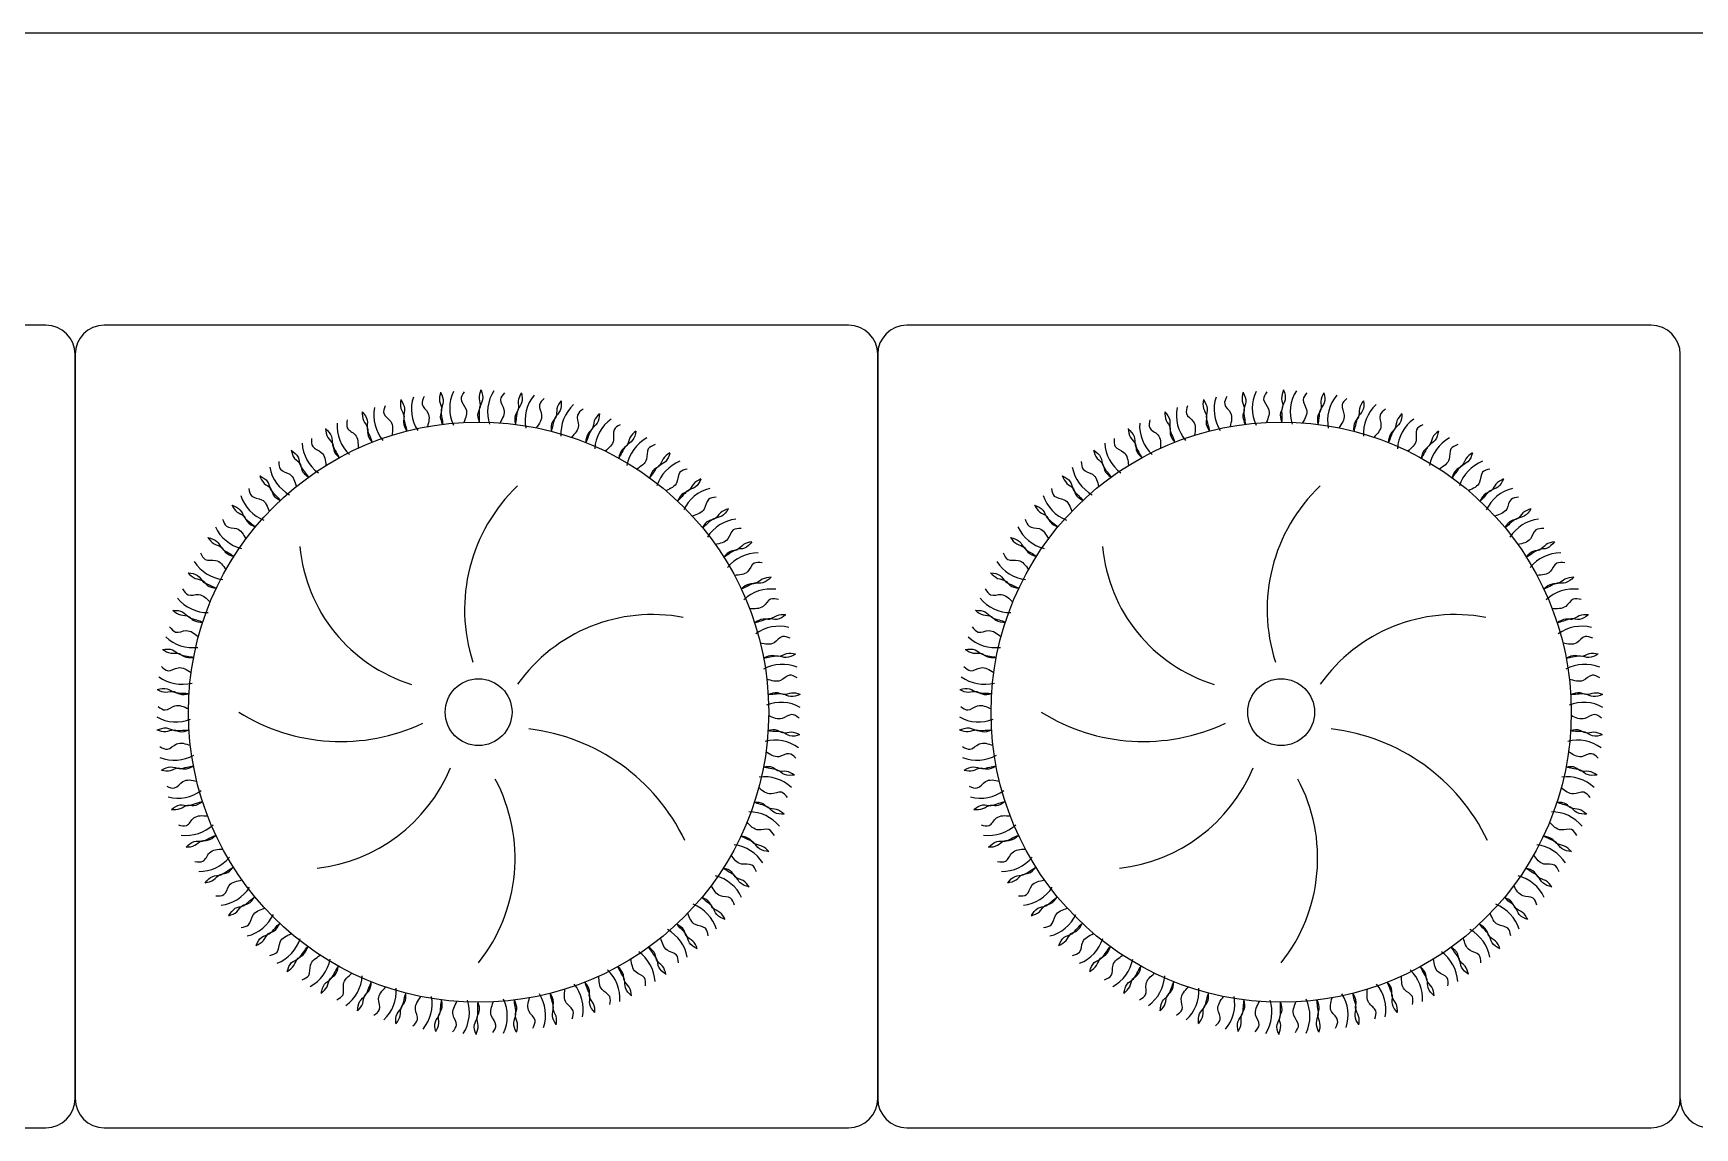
# Model space of a CAD drawing. Header units: millimetres. Extents: x -30782 to 40110, y 35885 to 73818.
# Drawn here: x -13733 to -12594, y 56395 to 57145 of the extents above; entities that cross this region are included whole.
import ezdxf

# ---------------------------------------------------------------- set-up
doc = ezdxf.new("R2010")
doc.units = ezdxf.units.MM

# ---------------------------------------------------------------- blocks, each defined once
blk = doc.blocks.new('A$C53D8033F')
for p, q in [((2818.6, 1858.8, -685.7), (858.6, 1858.8, -685.7)), ((1543.6, 1658.8, -685.7), (1033.6, 1658.8, -685.7)), ((2093.6, 1658.8, -685.7), (1583.6, 1658.8, -685.7)), ((2643.6, 1658.8, -685.7), (2133.6, 1658.8, -685.7)), ((1563.6, 1128.8, -685.7), (1563.6, 1638.8, -685.7)), ((1563.6, 1638.8, -685.7), (1563.6, 1128.8, -685.7)), ((2113.6, 1128.8, -685.7), (2113.6, 1638.8, -685.7)), ((2113.6, 1638.8, -685.7), (2113.6, 1128.8, -685.7)), ((2663.6, 1128.8, -685.7), (2663.6, 1638.8, -685.7)), ((1033.6, 1108.8, -685.7), (1543.6, 1108.8, -685.7)), ((1583.6, 1108.8, -685.7), (2093.6, 1108.8, -685.7)), ((2133.6, 1108.8, -685.7), (2643.6, 1108.8, -685.7))]:
    blk.add_line(p, q)
for centre, radius in [((1840.1, 1393.6, -685.7), 198.8), ((2390.1, 1393.6, -685.7), 198.8), ((1840.1, 1393.6, -685.7), 22.9), ((2390.1, 1393.6, -685.7), 22.9)]:
    blk.add_circle(centre, radius)
for centre, radius, start, end in [((1543.6, 1638.8, -685.7), 20, 0, 90), ((1583.6, 1638.8, -685.7), 20, 90, 180), ((2093.6, 1638.8, -685.7), 20, 0, 90), ((2133.6, 1638.8, -685.7), 20, 90, 180), ((2643.6, 1638.8, -685.7), 20, 0, 90), ((1821.2, 1601.1, -685.7), 27.1, 161.8317, 212.5683), ((1847.4, 1601.8, -685.7), 27.1, 154.6317, 205.3683), ((1873.4, 1599.3, -685.7), 27.1, 147.4317, 198.1683), ((1899, 1593.4, -685.7), 27.1, 140.2317, 190.9683), ((2371.2, 1601.1, -685.7), 27.1, 161.8317, 212.5683), ((2397.4, 1601.8, -685.7), 27.1, 154.6317, 205.3683), ((2423.4, 1599.3, -685.7), 27.1, 147.4317, 198.1683), ((2449, 1593.4, -685.7), 27.1, 140.2317, 190.9683), ((1795.4, 1597.1, -685.7), 27.1, 169.0317, 219.7683), ((1923.6, 1584.5, -685.7), 27.1, 133.0317, 183.7683), ((1946.8, 1572.5, -685.7), 27.1, 125.8317, 176.5683), ((2345.4, 1597.1, -685.7), 27.1, 169.0317, 219.7683), ((2473.6, 1584.5, -685.7), 27.1, 133.0317, 183.7683), ((2496.8, 1572.5, -685.7), 27.1, 125.8317, 176.5683), ((1770.2, 1589.9, -685.7), 27.1, 176.2317, 226.9683), ((2320.2, 1589.9, -685.7), 27.1, 176.2317, 226.9683), ((1746.2, 1579.6, -685.7), 27.1, 183.4317, 234.1683), ((1968.4, 1557.7, -685.7), 27.1, 118.6317, 169.3683), ((2296.2, 1579.6, -685.7), 27.1, 183.4317, 234.1683), ((2518.4, 1557.7, -685.7), 27.1, 118.6317, 169.3683), ((1723.6, 1566.4, -685.7), 27.1, 190.6317, 241.3683), ((1988, 1540.3, -685.7), 27.1, 111.4317, 162.1683), ((2273.6, 1566.4, -685.7), 27.1, 190.6317, 241.3683), ((2538, 1540.3, -685.7), 27.1, 111.4317, 162.1683), ((1702.9, 1550.4, -685.7), 27.1, 197.8317, 248.5683), ((1947.6, 1463.9, -685.7), 117.1, 133.6679, 197.8712), ((2005.2, 1520.7, -685.7), 27.1, 104.2317, 154.9683), ((2252.9, 1550.4, -685.7), 27.1, 197.8317, 248.5683), ((2497.6, 1463.9, -685.7), 117.1, 133.6679, 197.8712), ((2555.2, 1520.7, -685.7), 27.1, 104.2317, 154.9683), ((2019.8, 1499, -685.7), 27.1, 97.0317, 147.7683), ((2569.8, 1499, -685.7), 27.1, 97.0317, 147.7683), ((1684.3, 1532, -685.7), 27.1, 205.0317, 255.7683), ((2234.3, 1532, -685.7), 27.1, 205.0317, 255.7683), ((1826.6, 1517.1, -685.7), 109.4, 185.2909, 252.7497), ((2376.6, 1517.1, -685.7), 109.4, 185.2909, 252.7497), ((1668.2, 1511.3, -685.7), 27.1, 212.2317, 262.9683), ((2031.6, 1475.6, -685.7), 27.1, 89.8317, 140.5683), ((2218.2, 1511.3, -685.7), 27.1, 212.2317, 262.9683), ((2581.6, 1475.6, -685.7), 27.1, 89.8317, 140.5683), ((1654.8, 1488.9, -685.7), 27.1, 219.4317, 270.1683), ((2040.4, 1450.9, -685.7), 27.1, 82.6317, 133.3683), ((2204.8, 1488.9, -685.7), 27.1, 219.4317, 270.1683), ((2590.4, 1450.9, -685.7), 27.1, 82.6317, 133.3683), ((1959.4, 1346.9, -685.7), 113.6, 79.3514, 144.5989), ((2509.4, 1346.9, -685.7), 113.6, 79.3514, 144.5989), ((2046, 1425.4, -685.7), 27.1, 75.4317, 126.1683), ((2596, 1425.4, -685.7), 27.1, 75.4317, 126.1683), ((1644.3, 1464.9, -685.7), 27.1, 226.6317, 277.3683), ((2194.3, 1464.9, -685.7), 27.1, 226.6317, 277.3683), ((2048.4, 1399.3, -685.7), 27.1, 68.2317, 118.9683), ((2598.4, 1399.3, -685.7), 27.1, 68.2317, 118.9683), ((1636.9, 1439.8, -685.7), 27.1, 233.8317, 284.5683), ((2186.9, 1439.8, -685.7), 27.1, 233.8317, 284.5683), ((1632.7, 1414, -685.7), 27.1, 241.0317, 291.7683), ((1745.8, 1505.5, -685.7), 132, 237.9414, 295.1307), ((2047.4, 1373.2, -685.7), 27.1, 61.0317, 111.7683), ((2182.7, 1414, -685.7), 27.1, 241.0317, 291.7683), ((2295.8, 1505.5, -685.7), 132, 237.9414, 295.1307), ((2597.4, 1373.2, -685.7), 27.1, 61.0317, 111.7683), ((1858.6, 1246.7, -685.7), 136.3, 25.6629, 83.3262), ((2408.6, 1246.7, -685.7), 136.3, 25.6629, 83.3262), ((2043.3, 1347.3, -685.7), 27.1, 53.8317, 104.5683), ((2593.3, 1347.3, -685.7), 27.1, 53.8317, 104.5683), ((1631.8, 1387.8, -685.7), 27.1, 248.2317, 298.9683), ((1716.4, 1399.2, -685.7), 113.3, 276.5819, 337.2345), ((2181.8, 1387.8, -685.7), 27.1, 248.2317, 298.9683), ((2266.4, 1399.2, -685.7), 113.3, 276.5819, 337.2345), ((1750, 1293.5, -685.7), 115.1, 321.4566, 28.1416), ((2035.9, 1322.2, -685.7), 27.1, 46.6317, 97.3683), ((2300, 1293.5, -685.7), 115.1, 321.4566, 28.1416), ((2585.9, 1322.2, -685.7), 27.1, 46.6317, 97.3683), ((1634.1, 1361.8, -685.7), 27.1, 255.4317, 306.1683), ((2184.1, 1361.8, -685.7), 27.1, 255.4317, 306.1683), ((2025.4, 1298.2, -685.7), 27.1, 39.4317, 90.1683), ((2575.4, 1298.2, -685.7), 27.1, 39.4317, 90.1683), ((1639.7, 1336.2, -685.7), 27.1, 262.6317, 313.3683), ((2189.7, 1336.2, -685.7), 27.1, 262.6317, 313.3683), ((2012, 1275.8, -685.7), 27.1, 32.2317, 82.9683), ((2562, 1275.8, -685.7), 27.1, 32.2317, 82.9683), ((1648.5, 1311.5, -685.7), 27.1, 269.8317, 320.5683), ((2198.5, 1311.5, -685.7), 27.1, 269.8317, 320.5683), ((1995.8, 1255.2, -685.7), 27.1, 25.0317, 75.7683), ((2545.8, 1255.2, -685.7), 27.1, 25.0317, 75.7683), ((1660.3, 1288.2, -685.7), 27.1, 277.0317, 327.7683), ((2210.3, 1288.2, -685.7), 27.1, 277.0317, 327.7683), ((1674.9, 1266.5, -685.7), 27.1, 284.2317, 334.9683), ((1977.3, 1236.7, -685.7), 27.1, 17.8317, 68.5683), ((2224.9, 1266.5, -685.7), 27.1, 284.2317, 334.9683), ((2527.3, 1236.7, -685.7), 27.1, 17.8317, 68.5683), ((1956.5, 1220.8, -685.7), 27.1, 10.6317, 61.3683), ((2506.5, 1220.8, -685.7), 27.1, 10.6317, 61.3683), ((1692.1, 1246.8, -685.7), 27.1, 291.4317, 342.1683), ((2242.1, 1246.8, -685.7), 27.1, 291.4317, 342.1683), ((1711.7, 1229.4, -685.7), 27.1, 298.6317, 349.3683), ((1934, 1207.5, -685.7), 27.1, 3.4317, 54.1683), ((2261.7, 1229.4, -685.7), 27.1, 298.6317, 349.3683), ((2484, 1207.5, -685.7), 27.1, 3.4317, 54.1683), ((1733.3, 1214.6, -685.7), 27.1, 305.8317, 356.5683), ((1884.7, 1190, -685.7), 27.1, 349.0317, 39.7683), ((1909.9, 1197.2, -685.7), 27.1, 356.2317, 46.9683), ((2283.3, 1214.6, -685.7), 27.1, 305.8317, 356.5683), ((2434.7, 1190, -685.7), 27.1, 349.0317, 39.7683), ((2459.9, 1197.2, -685.7), 27.1, 356.2317, 46.9683), ((1756.6, 1202.6, -685.7), 27.1, 313.0317, 3.7683), ((1781.2, 1193.7, -685.7), 27.1, 320.2317, 10.9683), ((1806.7, 1187.9, -685.7), 27.1, 327.4317, 18.1683), ((1832.7, 1185.3, -685.7), 27.1, 334.6317, 25.3683), ((1858.9, 1186, -685.7), 27.1, 341.8317, 32.5683), ((2306.6, 1202.6, -685.7), 27.1, 313.0317, 3.7683), ((2331.2, 1193.7, -685.7), 27.1, 320.2317, 10.9683), ((2356.7, 1187.9, -685.7), 27.1, 327.4317, 18.1683), ((2382.7, 1185.3, -685.7), 27.1, 334.6317, 25.3683), ((2408.9, 1186, -685.7), 27.1, 341.8317, 32.5683), ((1543.6, 1128.8, -685.7), 20, 270, 0), ((1583.6, 1128.8, -685.7), 20, 180, 270), ((2093.6, 1128.8, -685.7), 20, 270, 0), ((2133.6, 1128.8, -685.7), 20, 180, 270), ((2643.6, 1128.8, -685.7), 20, 270, 0), ((2683.6, 1128.8, -685.7), 20, 180, 270)]:
    blk.add_arc(centre, radius, start, end)
for points in [[(1786.8, 1607.8, -685.7), (1786.9, 1601.7, -685.7), (1789, 1596.3, -685.7), (1788.6, 1592.4, -685.7), (1790.9, 1586.2, -685.7)], [(1786.8, 1607.8, -685.7), (1789.4, 1601.6, -685.7), (1788.8, 1595.9, -685.7), (1789.9, 1590.5, -685.7), (1791, 1586.2, -685.7)], [(1802.8, 1610, -685.7), (1801.4, 1604.7, -685.7), (1805.4, 1598.7, -685.7), (1805.1, 1589.3, -685.7)], [(1814.1, 1612.8, -685.7), (1813.4, 1606.7, -685.7), (1814.8, 1601.1, -685.7), (1813.9, 1597.3, -685.7), (1815.4, 1590.8, -685.7)], [(1814.1, 1612.7, -685.7), (1815.9, 1606.3, -685.7), (1814.5, 1600.8, -685.7), (1815, 1595.2, -685.7), (1815.5, 1590.8, -685.7)], [(1830.2, 1613, -685.7), (1828.1, 1607.9, -685.7), (1831.4, 1601.5, -685.7), (1829.9, 1592.1, -685.7)], [(1841.7, 1614.4, -685.7), (1840.4, 1608.4, -685.7), (1841.1, 1602.6, -685.7), (1839.7, 1598.9, -685.7), (1840.4, 1592.4, -685.7)], [(1841.8, 1614.3, -685.7), (1842.8, 1607.6, -685.7), (1840.7, 1602.3, -685.7), (1840.5, 1596.8, -685.7), (1840.4, 1592.4, -685.7)], [(1857.8, 1612.5, -685.7), (1855.1, 1607.7, -685.7), (1857.5, 1600.9, -685.7), (1854.8, 1591.8, -685.7)], [(1869.4, 1612.4, -685.7), (1867.3, 1606.6, -685.7), (1867.2, 1600.8, -685.7), (1865.4, 1597.4, -685.7), (1865.3, 1590.8, -685.7)], [(1869.4, 1612.3, -685.7), (1869.6, 1605.6, -685.7), (1866.9, 1600.6, -685.7), (1865.9, 1595.1, -685.7), (1865.3, 1590.7, -685.7)], [(1885.1, 1608.5, -685.7), (1881.8, 1604.1, -685.7), (1883.3, 1597.1, -685.7), (1879.6, 1588.4, -685.7)], [(1896.6, 1607, -685.7), (1893.8, 1601.5, -685.7), (1893, 1595.8, -685.7), (1890.8, 1592.6, -685.7), (1889.8, 1586, -685.7)], [(1896.6, 1606.9, -685.7), (1895.9, 1600.2, -685.7), (1892.6, 1595.6, -685.7), (1891, 1590.3, -685.7), (1889.8, 1586, -685.7)], [(2336.8, 1607.8, -685.7), (2336.9, 1601.7, -685.7), (2339, 1596.3, -685.7), (2338.6, 1592.4, -685.7), (2340.9, 1586.2, -685.7)], [(2336.8, 1607.8, -685.7), (2339.4, 1601.6, -685.7), (2338.8, 1595.9, -685.7), (2339.9, 1590.5, -685.7), (2341, 1586.2, -685.7)], [(2352.8, 1610, -685.7), (2351.4, 1604.7, -685.7), (2355.4, 1598.7, -685.7), (2355.1, 1589.3, -685.7)], [(2364.1, 1612.8, -685.7), (2363.4, 1606.7, -685.7), (2364.8, 1601.1, -685.7), (2363.9, 1597.3, -685.7), (2365.4, 1590.8, -685.7)], [(2364.1, 1612.7, -685.7), (2365.9, 1606.3, -685.7), (2364.5, 1600.8, -685.7), (2365, 1595.2, -685.7), (2365.5, 1590.8, -685.7)], [(2380.2, 1613, -685.7), (2378.1, 1607.9, -685.7), (2381.4, 1601.5, -685.7), (2379.9, 1592.1, -685.7)], [(2391.7, 1614.4, -685.7), (2390.4, 1608.4, -685.7), (2391.1, 1602.6, -685.7), (2389.7, 1598.9, -685.7), (2390.4, 1592.4, -685.7)], [(2391.8, 1614.3, -685.7), (2392.8, 1607.6, -685.7), (2390.7, 1602.3, -685.7), (2390.5, 1596.8, -685.7), (2390.4, 1592.4, -685.7)], [(2407.8, 1612.5, -685.7), (2405.1, 1607.7, -685.7), (2407.5, 1600.9, -685.7), (2404.8, 1591.8, -685.7)], [(2419.4, 1612.4, -685.7), (2417.3, 1606.6, -685.7), (2417.2, 1600.8, -685.7), (2415.4, 1597.4, -685.7), (2415.3, 1590.8, -685.7)], [(2419.4, 1612.3, -685.7), (2419.6, 1605.6, -685.7), (2416.9, 1600.6, -685.7), (2415.9, 1595.1, -685.7), (2415.3, 1590.7, -685.7)], [(2435.1, 1608.5, -685.7), (2431.8, 1604.1, -685.7), (2433.3, 1597.1, -685.7), (2429.6, 1588.4, -685.7)], [(2446.6, 1607, -685.7), (2443.8, 1601.5, -685.7), (2443, 1595.8, -685.7), (2440.8, 1592.6, -685.7), (2439.8, 1586, -685.7)], [(2446.6, 1606.9, -685.7), (2445.9, 1600.2, -685.7), (2442.6, 1595.6, -685.7), (2441, 1590.3, -685.7), (2439.8, 1586, -685.7)], [(1760.4, 1599.5, -685.7), (1761.3, 1593.4, -685.7), (1764, 1588.3, -685.7), (1764.1, 1584.4, -685.7), (1767.2, 1578.5, -685.7)], [(1760.4, 1599.4, -685.7), (1763.8, 1593.6, -685.7), (1763.8, 1587.9, -685.7), (1765.6, 1582.7, -685.7), (1767.2, 1578.5, -685.7)], [(1776, 1603.6, -685.7), (1775.2, 1598.2, -685.7), (1779.9, 1592.8, -685.7), (1780.8, 1583.3, -685.7)], [(1911.7, 1601.2, -685.7), (1907.9, 1597.2, -685.7), (1908.5, 1590.1, -685.7), (1903.7, 1581.9, -685.7)], [(1922.9, 1598.2, -685.7), (1919.4, 1593.2, -685.7), (1917.9, 1587.6, -685.7), (1915.3, 1584.6, -685.7), (1913.5, 1578.3, -685.7)], [(1922.9, 1598.1, -685.7), (1921.4, 1591.6, -685.7), (1917.5, 1587.4, -685.7), (1915.3, 1582.4, -685.7), (1913.6, 1578.3, -685.7)], [(2310.4, 1599.5, -685.7), (2311.3, 1593.4, -685.7), (2314, 1588.3, -685.7), (2314.1, 1584.4, -685.7), (2317.2, 1578.5, -685.7)], [(2310.4, 1599.4, -685.7), (2313.8, 1593.6, -685.7), (2313.8, 1587.9, -685.7), (2315.6, 1582.7, -685.7), (2317.2, 1578.5, -685.7)], [(2326, 1603.6, -685.7), (2325.2, 1598.2, -685.7), (2329.9, 1592.8, -685.7), (2330.8, 1583.3, -685.7)], [(2461.7, 1601.2, -685.7), (2457.9, 1597.2, -685.7), (2458.5, 1590.1, -685.7), (2453.7, 1581.9, -685.7)], [(2472.9, 1598.2, -685.7), (2469.4, 1593.2, -685.7), (2467.9, 1587.6, -685.7), (2465.3, 1584.6, -685.7), (2463.5, 1578.3, -685.7)], [(2472.9, 1598.1, -685.7), (2471.4, 1591.6, -685.7), (2467.5, 1587.4, -685.7), (2465.3, 1582.4, -685.7), (2463.6, 1578.3, -685.7)], [(1735.2, 1587.9, -685.7), (1736.8, 1581.9, -685.7), (1740.2, 1577.2, -685.7), (1740.8, 1573.3, -685.7), (1744.6, 1567.9, -685.7)], [(1735.2, 1587.8, -685.7), (1739.3, 1582.5, -685.7), (1740.1, 1576.8, -685.7), (1742.5, 1571.8, -685.7), (1744.6, 1567.9, -685.7)], [(1750.1, 1593.9, -685.7), (1750.1, 1588.5, -685.7), (1755.5, 1583.7, -685.7), (1757.5, 1574.4, -685.7)], [(1937.1, 1590.6, -685.7), (1932.9, 1587.1, -685.7), (1932.6, 1579.9, -685.7), (1926.8, 1572.4, -685.7)], [(1947.9, 1586.2, -685.7), (1943.8, 1581.6, -685.7), (1941.6, 1576.3, -685.7), (1938.7, 1573.7, -685.7), (1936.1, 1567.6, -685.7)], [(1947.9, 1586.2, -685.7), (1945.6, 1579.9, -685.7), (1941.2, 1576.2, -685.7), (1938.3, 1571.5, -685.7), (1936.1, 1567.6, -685.7)], [(2285.2, 1587.9, -685.7), (2286.8, 1581.9, -685.7), (2290.2, 1577.2, -685.7), (2290.8, 1573.3, -685.7), (2294.6, 1567.9, -685.7)], [(2285.2, 1587.8, -685.7), (2289.3, 1582.5, -685.7), (2290.1, 1576.8, -685.7), (2292.5, 1571.8, -685.7), (2294.6, 1567.9, -685.7)], [(2300.1, 1593.9, -685.7), (2300.1, 1588.5, -685.7), (2305.5, 1583.7, -685.7), (2307.5, 1574.4, -685.7)], [(2487.1, 1590.6, -685.7), (2482.9, 1587.1, -685.7), (2482.6, 1579.9, -685.7), (2476.8, 1572.4, -685.7)], [(2497.9, 1586.2, -685.7), (2493.8, 1581.6, -685.7), (2491.6, 1576.3, -685.7), (2488.7, 1573.7, -685.7), (2486.1, 1567.6, -685.7)], [(2497.9, 1586.2, -685.7), (2495.6, 1579.9, -685.7), (2491.2, 1576.2, -685.7), (2488.3, 1571.5, -685.7), (2486.1, 1567.6, -685.7)], [(1711.6, 1573.2, -685.7), (1714, 1567.5, -685.7), (1718, 1563.3, -685.7), (1719, 1559.5, -685.7), (1723.5, 1554.6, -685.7)], [(1711.7, 1573.1, -685.7), (1716.4, 1568.3, -685.7), (1717.9, 1562.8, -685.7), (1720.9, 1558.2, -685.7), (1723.5, 1554.6, -685.7)], [(1725.7, 1581.1, -685.7), (1726.4, 1575.6, -685.7), (1732.3, 1571.6, -685.7), (1735.5, 1562.6, -685.7)], [(1961.1, 1576.9, -685.7), (1956.4, 1574, -685.7), (1955.2, 1566.9, -685.7), (1948.5, 1560.2, -685.7)], [(2261.6, 1573.2, -685.7), (2264, 1567.5, -685.7), (2268, 1563.3, -685.7), (2269, 1559.5, -685.7), (2273.5, 1554.6, -685.7)], [(2261.7, 1573.1, -685.7), (2266.4, 1568.3, -685.7), (2267.9, 1562.8, -685.7), (2270.9, 1558.2, -685.7), (2273.5, 1554.6, -685.7)], [(2275.7, 1581.1, -685.7), (2276.4, 1575.6, -685.7), (2282.3, 1571.6, -685.7), (2285.5, 1562.6, -685.7)], [(2511.1, 1576.9, -685.7), (2506.4, 1574, -685.7), (2505.2, 1566.9, -685.7), (2498.5, 1560.2, -685.7)], [(1703.1, 1565.3, -685.7), (1704.4, 1560, -685.7), (1710.8, 1556.6, -685.7), (1715.1, 1548.2, -685.7)], [(1971.2, 1571.2, -685.7), (1966.6, 1567.2, -685.7), (1963.7, 1562.1, -685.7), (1960.5, 1559.9, -685.7), (1957.2, 1554.2, -685.7)], [(1971.2, 1571.1, -685.7), (1968.1, 1565.2, -685.7), (1963.3, 1562.1, -685.7), (1959.8, 1557.7, -685.7), (1957.2, 1554.2, -685.7)], [(1983.1, 1560.2, -685.7), (1978.1, 1558, -685.7), (1976, 1551.1, -685.7), (1968.5, 1545.3, -685.7)], [(2253.1, 1565.3, -685.7), (2254.4, 1560, -685.7), (2260.8, 1556.6, -685.7), (2265.1, 1548.2, -685.7)], [(2521.2, 1571.2, -685.7), (2516.6, 1567.2, -685.7), (2513.7, 1562.1, -685.7), (2510.5, 1559.9, -685.7), (2507.2, 1554.2, -685.7)], [(2521.2, 1571.1, -685.7), (2518.1, 1565.2, -685.7), (2513.3, 1562.1, -685.7), (2509.8, 1557.7, -685.7), (2507.2, 1554.2, -685.7)], [(2533.1, 1560.2, -685.7), (2528.1, 1558, -685.7), (2526, 1551.1, -685.7), (2518.5, 1545.3, -685.7)], [(1690.1, 1555.7, -685.7), (1693.2, 1550.4, -685.7), (1697.7, 1546.6, -685.7), (1699.2, 1543, -685.7), (1704.2, 1538.7, -685.7)], [(1690.2, 1555.6, -685.7), (1695.5, 1551.5, -685.7), (1697.6, 1546.2, -685.7), (1701.2, 1542, -685.7), (1704.2, 1538.7, -685.7)], [(1992.4, 1553.4, -685.7), (1987.3, 1549.9, -685.7), (1983.9, 1545.3, -685.7), (1980.4, 1543.5, -685.7), (1976.4, 1538.3, -685.7)], [(1992.4, 1553.3, -685.7), (1988.6, 1547.8, -685.7), (1983.4, 1545.3, -685.7), (1979.5, 1541.4, -685.7), (1976.4, 1538.2, -685.7)], [(2240.1, 1555.7, -685.7), (2243.2, 1550.4, -685.7), (2247.7, 1546.6, -685.7), (2249.2, 1543, -685.7), (2254.2, 1538.7, -685.7)], [(2240.2, 1555.6, -685.7), (2245.5, 1551.5, -685.7), (2247.6, 1546.2, -685.7), (2251.2, 1542, -685.7), (2254.2, 1538.7, -685.7)], [(2542.4, 1553.4, -685.7), (2537.3, 1549.9, -685.7), (2533.9, 1545.3, -685.7), (2530.4, 1543.5, -685.7), (2526.4, 1538.3, -685.7)], [(2542.4, 1553.3, -685.7), (2538.6, 1547.8, -685.7), (2533.4, 1545.3, -685.7), (2529.5, 1541.4, -685.7), (2526.4, 1538.2, -685.7)], [(1682.7, 1546.8, -685.7), (1684.6, 1541.7, -685.7), (1691.4, 1539.2, -685.7), (1696.7, 1531.3, -685.7)], [(2002.8, 1541, -685.7), (1997.6, 1539.4, -685.7), (1994.7, 1532.8, -685.7), (1986.5, 1528, -685.7)], [(2232.7, 1546.8, -685.7), (2234.6, 1541.7, -685.7), (2241.4, 1539.2, -685.7), (2246.7, 1531.3, -685.7)], [(2552.8, 1541, -685.7), (2547.6, 1539.4, -685.7), (2544.7, 1532.8, -685.7), (2536.5, 1528, -685.7)], [(1664.7, 1525.8, -685.7), (1667.3, 1521, -685.7), (1674.3, 1519.4, -685.7), (1680.6, 1512.3, -685.7)], [(1671, 1535.6, -685.7), (1674.7, 1530.7, -685.7), (1679.6, 1527.6, -685.7), (1681.6, 1524.2, -685.7), (1687.1, 1520.5, -685.7)], [(1671.1, 1535.5, -685.7), (1676.8, 1532.1, -685.7), (1679.6, 1527.1, -685.7), (1683.7, 1523.4, -685.7), (1687.1, 1520.6, -685.7)], [(2011.3, 1533, -685.7), (2005.8, 1530.2, -685.7), (2001.8, 1526, -685.7), (1998, 1524.8, -685.7), (1993.4, 1520, -685.7)], [(2011.2, 1532.9, -685.7), (2006.7, 1527.9, -685.7), (2001.3, 1526.1, -685.7), (1996.9, 1522.8, -685.7), (1993.5, 1520, -685.7)], [(2214.7, 1525.8, -685.7), (2217.3, 1521, -685.7), (2224.3, 1519.4, -685.7), (2230.6, 1512.3, -685.7)], [(2221, 1535.6, -685.7), (2224.7, 1530.7, -685.7), (2229.6, 1527.6, -685.7), (2231.6, 1524.2, -685.7), (2237.1, 1520.5, -685.7)], [(2221.1, 1535.5, -685.7), (2226.8, 1532.1, -685.7), (2229.6, 1527.1, -685.7), (2233.7, 1523.4, -685.7), (2237.1, 1520.6, -685.7)], [(2561.3, 1533, -685.7), (2555.8, 1530.2, -685.7), (2551.8, 1526, -685.7), (2548, 1524.8, -685.7), (2543.4, 1520, -685.7)], [(2561.2, 1532.9, -685.7), (2556.7, 1527.9, -685.7), (2551.3, 1526.1, -685.7), (2546.9, 1522.8, -685.7), (2543.5, 1520, -685.7)], [(2020, 1519.4, -685.7), (2014.6, 1518.5, -685.7), (2010.9, 1512.3, -685.7), (2002.2, 1508.5, -685.7)], [(2570, 1519.4, -685.7), (2564.6, 1518.5, -685.7), (2560.9, 1512.3, -685.7), (2552.2, 1508.5, -685.7)], [(1654.5, 1513.3, -685.7), (1658.9, 1508.9, -685.7), (1664.1, 1506.4, -685.7), (1666.5, 1503.3, -685.7), (1672.4, 1500.3, -685.7)], [(1654.6, 1513.2, -685.7), (1660.8, 1510.6, -685.7), (1664.1, 1506, -685.7), (1668.7, 1502.8, -685.7), (1672.4, 1500.4, -685.7)], [(2027.4, 1510.4, -685.7), (2021.6, 1508.4, -685.7), (2017.1, 1504.7, -685.7), (2013.2, 1503.9, -685.7), (2008.1, 1499.8, -685.7)], [(2027.3, 1510.4, -685.7), (2022.3, 1506, -685.7), (2016.7, 1504.9, -685.7), (2011.9, 1502.1, -685.7), (2008.1, 1499.8, -685.7)], [(2204.5, 1513.3, -685.7), (2208.9, 1508.9, -685.7), (2214.1, 1506.4, -685.7), (2216.5, 1503.3, -685.7), (2222.4, 1500.3, -685.7)], [(2204.6, 1513.2, -685.7), (2210.8, 1510.6, -685.7), (2214.1, 1506, -685.7), (2218.7, 1502.8, -685.7), (2222.4, 1500.4, -685.7)], [(2577.4, 1510.4, -685.7), (2571.6, 1508.4, -685.7), (2567.1, 1504.7, -685.7), (2563.2, 1503.9, -685.7), (2558.1, 1499.8, -685.7)], [(2577.3, 1510.4, -685.7), (2572.3, 1506, -685.7), (2566.7, 1504.9, -685.7), (2561.9, 1502.1, -685.7), (2558.1, 1499.8, -685.7)], [(1649.5, 1502.8, -685.7), (1652.7, 1498.3, -685.7), (1659.9, 1497.6, -685.7), (1667, 1491.3, -685.7)], [(2034.4, 1495.9, -685.7), (2028.9, 1495.6, -685.7), (2024.5, 1489.9, -685.7), (2015.4, 1487.3, -685.7)], [(2199.5, 1502.8, -685.7), (2202.7, 1498.3, -685.7), (2209.9, 1497.6, -685.7), (2217, 1491.3, -685.7)], [(2584.4, 1495.9, -685.7), (2578.9, 1495.6, -685.7), (2574.5, 1489.9, -685.7), (2565.4, 1487.3, -685.7)], [(1641, 1489.1, -685.7), (1645.8, 1485.3, -685.7), (1651.3, 1483.5, -685.7), (1654.1, 1480.6, -685.7), (1660.3, 1478.5, -685.7)], [(1641.1, 1489.1, -685.7), (1647.5, 1487.2, -685.7), (1651.4, 1483, -685.7), (1656.4, 1480.5, -685.7), (1660.3, 1478.5, -685.7)], [(2040.6, 1486, -685.7), (2034.5, 1484.7, -685.7), (2029.6, 1481.7, -685.7), (2025.7, 1481.4, -685.7), (2020.1, 1477.9, -685.7)], [(2040.5, 1486, -685.7), (2034.9, 1482.3, -685.7), (2029.2, 1481.9, -685.7), (2024.1, 1479.7, -685.7), (2020.1, 1477.9, -685.7)], [(2191, 1489.1, -685.7), (2195.8, 1485.3, -685.7), (2201.3, 1483.5, -685.7), (2204.1, 1480.6, -685.7), (2210.3, 1478.5, -685.7)], [(2191.1, 1489.1, -685.7), (2197.5, 1487.2, -685.7), (2201.4, 1483, -685.7), (2206.4, 1480.5, -685.7), (2210.3, 1478.5, -685.7)], [(2590.6, 1486, -685.7), (2584.5, 1484.7, -685.7), (2579.6, 1481.7, -685.7), (2575.7, 1481.4, -685.7), (2570.1, 1477.9, -685.7)], [(2590.5, 1486, -685.7), (2584.9, 1482.3, -685.7), (2579.2, 1481.9, -685.7), (2574.1, 1479.7, -685.7), (2570.1, 1477.9, -685.7)], [(1637.3, 1478.1, -685.7), (1641, 1474, -685.7), (1648.3, 1474.2, -685.7), (1656.1, 1468.9, -685.7)], [(2045.7, 1470.7, -685.7), (2040.2, 1471.1, -685.7), (2035.1, 1466.1, -685.7), (2025.7, 1464.6, -685.7)], [(2187.3, 1478.1, -685.7), (2191, 1474, -685.7), (2198.3, 1474.2, -685.7), (2206.1, 1468.9, -685.7)], [(2595.7, 1470.7, -685.7), (2590.2, 1471.1, -685.7), (2585.1, 1466.1, -685.7), (2575.7, 1464.6, -685.7)], [(1630.6, 1463.4, -685.7), (1635.9, 1460.2, -685.7), (1641.6, 1459.1, -685.7), (1644.6, 1456.6, -685.7), (1651.1, 1455.3, -685.7)], [(1630.7, 1463.4, -685.7), (1637.3, 1462.3, -685.7), (1641.7, 1458.7, -685.7), (1646.9, 1456.8, -685.7), (1651.1, 1455.3, -685.7)], [(2050.6, 1460.2, -685.7), (2044.4, 1459.7, -685.7), (2039.2, 1457.2, -685.7), (2035.2, 1457.4, -685.7), (2029.2, 1454.7, -685.7)], [(2050.5, 1460.2, -685.7), (2044.5, 1457.1, -685.7), (2038.8, 1457.5, -685.7), (2033.5, 1456, -685.7), (2029.2, 1454.7, -685.7)], [(2180.6, 1463.4, -685.7), (2185.9, 1460.2, -685.7), (2191.6, 1459.1, -685.7), (2194.6, 1456.6, -685.7), (2201.1, 1455.3, -685.7)], [(2180.7, 1463.4, -685.7), (2187.3, 1462.3, -685.7), (2191.7, 1458.7, -685.7), (2196.9, 1456.8, -685.7), (2201.1, 1455.3, -685.7)], [(2600.6, 1460.2, -685.7), (2594.4, 1459.7, -685.7), (2589.2, 1457.2, -685.7), (2585.2, 1457.4, -685.7), (2579.2, 1454.7, -685.7)], [(2600.5, 1460.2, -685.7), (2594.5, 1457.1, -685.7), (2588.8, 1457.5, -685.7), (2583.5, 1456, -685.7), (2579.2, 1454.7, -685.7)], [(1628.4, 1452, -685.7), (1632.5, 1448.5, -685.7), (1639.7, 1449.5, -685.7), (1648.1, 1445.2, -685.7)], [(2178.4, 1452, -685.7), (2182.5, 1448.5, -685.7), (2189.7, 1449.5, -685.7), (2198.1, 1445.2, -685.7)], [(1623.5, 1436.6, -685.7), (1629.1, 1434.1, -685.7), (1634.9, 1433.7, -685.7), (1638.3, 1431.7, -685.7), (1644.8, 1431.1, -685.7)], [(1623.6, 1436.6, -685.7), (1630.3, 1436.3, -685.7), (1635.1, 1433.3, -685.7), (1640.5, 1432, -685.7), (1644.9, 1431.2, -685.7)], [(2053.7, 1444.3, -685.7), (2048.4, 1445.4, -685.7), (2042.6, 1441.1, -685.7), (2033.2, 1440.8, -685.7)], [(2173.5, 1436.6, -685.7), (2179.1, 1434.1, -685.7), (2184.9, 1433.7, -685.7), (2188.3, 1431.7, -685.7), (2194.8, 1431.1, -685.7)], [(2173.6, 1436.6, -685.7), (2180.3, 1436.3, -685.7), (2185.1, 1433.3, -685.7), (2190.5, 1432, -685.7), (2194.9, 1431.2, -685.7)], [(2603.7, 1444.3, -685.7), (2598.4, 1445.4, -685.7), (2592.6, 1441.1, -685.7), (2583.2, 1440.8, -685.7)], [(1622.7, 1425, -685.7), (1627.3, 1422, -685.7), (1634.2, 1424, -685.7), (1643.1, 1420.8, -685.7)], [(2057.3, 1433.3, -685.7), (2051.1, 1433.5, -685.7), (2045.6, 1431.8, -685.7), (2041.7, 1432.4, -685.7), (2035.4, 1430.5, -685.7)], [(2057.2, 1433.3, -685.7), (2050.9, 1431, -685.7), (2045.3, 1432, -685.7), (2039.8, 1431.2, -685.7), (2035.4, 1430.5, -685.7)], [(2172.7, 1425, -685.7), (2177.3, 1422, -685.7), (2184.2, 1424, -685.7), (2193.1, 1420.8, -685.7)], [(2607.3, 1433.3, -685.7), (2601.1, 1433.5, -685.7), (2595.6, 1431.8, -685.7), (2591.7, 1432.4, -685.7), (2585.4, 1430.5, -685.7)], [(2607.2, 1433.3, -685.7), (2600.9, 1431, -685.7), (2595.3, 1432, -685.7), (2589.8, 1431.2, -685.7), (2585.4, 1430.5, -685.7)], [(2058.4, 1417.2, -685.7), (2053.2, 1418.9, -685.7), (2047, 1415.3, -685.7), (2037.6, 1416.2, -685.7)], [(2608.4, 1417.2, -685.7), (2603.2, 1418.9, -685.7), (2597, 1415.3, -685.7), (2587.6, 1416.2, -685.7)], [(1619.8, 1409.1, -685.7), (1625.7, 1407.3, -685.7), (1631.5, 1407.7, -685.7), (1635.1, 1406.1, -685.7), (1641.7, 1406.3, -685.7)], [(1619.9, 1409.1, -685.7), (1626.6, 1409.7, -685.7), (1631.7, 1407.3, -685.7), (1637.3, 1406.7, -685.7), (1641.7, 1406.4, -685.7)], [(2060.5, 1405.7, -685.7), (2054.5, 1406.7, -685.7), (2048.8, 1405.7, -685.7), (2045, 1406.8, -685.7), (2038.5, 1405.7, -685.7)], [(2060.4, 1405.7, -685.7), (2053.9, 1404.3, -685.7), (2048.5, 1406, -685.7), (2042.9, 1405.9, -685.7), (2038.5, 1405.7, -685.7)], [(2169.8, 1409.1, -685.7), (2175.7, 1407.3, -685.7), (2181.5, 1407.7, -685.7), (2185.1, 1406.1, -685.7), (2191.7, 1406.3, -685.7)], [(2169.9, 1409.1, -685.7), (2176.6, 1409.7, -685.7), (2181.7, 1407.3, -685.7), (2187.3, 1406.7, -685.7), (2191.7, 1406.4, -685.7)], [(2610.5, 1405.7, -685.7), (2604.5, 1406.7, -685.7), (2598.8, 1405.7, -685.7), (2595, 1406.8, -685.7), (2588.5, 1405.7, -685.7)], [(2610.4, 1405.7, -685.7), (2603.9, 1404.3, -685.7), (2598.5, 1406, -685.7), (2592.9, 1405.9, -685.7), (2588.5, 1405.7, -685.7)], [(1620.5, 1397.5, -685.7), (1625.4, 1395.1, -685.7), (1632, 1397.9, -685.7), (1641.3, 1395.9, -685.7)], [(2059.7, 1389.6, -685.7), (2054.7, 1392, -685.7), (2048.1, 1389.2, -685.7), (2038.8, 1391.3, -685.7)], [(2170.5, 1397.5, -685.7), (2175.4, 1395.1, -685.7), (2182, 1397.9, -685.7), (2191.3, 1395.9, -685.7)], [(2609.7, 1389.6, -685.7), (2604.7, 1392, -685.7), (2598.1, 1389.2, -685.7), (2588.8, 1391.3, -685.7)], [(1619.6, 1381.4, -685.7), (1625.7, 1380.4, -685.7), (1631.4, 1381.4, -685.7), (1635.1, 1380.3, -685.7), (1641.6, 1381.4, -685.7)], [(1619.7, 1381.4, -685.7), (1626.2, 1382.8, -685.7), (1631.7, 1381.1, -685.7), (1637.2, 1381.2, -685.7), (1641.6, 1381.4, -685.7)], [(2060.3, 1378, -685.7), (2054.4, 1379.8, -685.7), (2048.6, 1379.4, -685.7), (2045, 1381.1, -685.7), (2038.4, 1380.8, -685.7)], [(2060.2, 1378, -685.7), (2053.5, 1377.4, -685.7), (2048.4, 1379.8, -685.7), (2042.9, 1380.4, -685.7), (2038.4, 1380.7, -685.7)], [(2169.6, 1381.4, -685.7), (2175.7, 1380.4, -685.7), (2181.4, 1381.4, -685.7), (2185.1, 1380.3, -685.7), (2191.6, 1381.4, -685.7)], [(2169.7, 1381.4, -685.7), (2176.2, 1382.8, -685.7), (2181.7, 1381.1, -685.7), (2187.2, 1381.2, -685.7), (2191.6, 1381.4, -685.7)], [(2610.3, 1378, -685.7), (2604.4, 1379.8, -685.7), (2598.6, 1379.4, -685.7), (2595, 1381.1, -685.7), (2588.4, 1380.8, -685.7)], [(2610.2, 1378, -685.7), (2603.5, 1377.4, -685.7), (2598.4, 1379.8, -685.7), (2592.9, 1380.4, -685.7), (2588.4, 1380.7, -685.7)], [(1621.7, 1370, -685.7), (1626.9, 1368.2, -685.7), (1633.1, 1371.8, -685.7), (1642.6, 1370.9, -685.7)], [(2057.4, 1362.1, -685.7), (2052.8, 1365.1, -685.7), (2045.9, 1363.1, -685.7), (2037, 1366.4, -685.7)], [(2171.7, 1370, -685.7), (2176.9, 1368.2, -685.7), (2183.1, 1371.8, -685.7), (2192.6, 1370.9, -685.7)], [(2607.4, 1362.1, -685.7), (2602.8, 1365.1, -685.7), (2595.9, 1363.1, -685.7), (2587, 1366.4, -685.7)], [(1622.9, 1353.9, -685.7), (1629.3, 1356.1, -685.7), (1634.9, 1355.1, -685.7), (1640.4, 1355.9, -685.7), (1644.7, 1356.7, -685.7)], [(1622.9, 1353.8, -685.7), (1629, 1353.6, -685.7), (1634.5, 1355.4, -685.7), (1638.4, 1354.7, -685.7), (1644.7, 1356.6, -685.7)], [(2056.6, 1350.5, -685.7), (2051, 1353, -685.7), (2045.2, 1353.4, -685.7), (2041.9, 1355.5, -685.7), (2035.3, 1356, -685.7)], [(2056.5, 1350.5, -685.7), (2049.8, 1350.8, -685.7), (2045, 1353.8, -685.7), (2039.6, 1355.1, -685.7), (2035.3, 1356, -685.7)], [(2172.9, 1353.9, -685.7), (2179.3, 1356.1, -685.7), (2184.9, 1355.1, -685.7), (2190.4, 1355.9, -685.7), (2194.7, 1356.7, -685.7)], [(2172.9, 1353.8, -685.7), (2179, 1353.6, -685.7), (2184.5, 1355.4, -685.7), (2188.4, 1354.7, -685.7), (2194.7, 1356.6, -685.7)], [(2606.6, 1350.5, -685.7), (2601, 1353, -685.7), (2595.2, 1353.4, -685.7), (2591.9, 1355.5, -685.7), (2585.3, 1356, -685.7)], [(2606.5, 1350.5, -685.7), (2599.8, 1350.8, -685.7), (2595, 1353.8, -685.7), (2589.6, 1355.1, -685.7), (2585.3, 1356, -685.7)], [(1626.4, 1342.8, -685.7), (1631.8, 1341.7, -685.7), (1637.5, 1346.1, -685.7), (1647, 1346.4, -685.7)], [(2176.4, 1342.8, -685.7), (2181.8, 1341.7, -685.7), (2187.5, 1346.1, -685.7), (2197, 1346.4, -685.7)], [(1629.6, 1327, -685.7), (1635.6, 1330, -685.7), (1641.3, 1329.7, -685.7), (1646.7, 1331.2, -685.7), (1650.9, 1332.5, -685.7)], [(1629.6, 1326.9, -685.7), (1635.7, 1327.5, -685.7), (1640.9, 1329.9, -685.7), (1644.9, 1329.7, -685.7), (1650.9, 1332.4, -685.7)], [(2051.8, 1335.1, -685.7), (2047.6, 1338.7, -685.7), (2040.5, 1337.6, -685.7), (2032, 1341.9, -685.7)], [(2179.6, 1327, -685.7), (2185.6, 1330, -685.7), (2191.3, 1329.7, -685.7), (2196.7, 1331.2, -685.7), (2200.9, 1332.5, -685.7)], [(2179.6, 1326.9, -685.7), (2185.7, 1327.5, -685.7), (2190.9, 1329.9, -685.7), (2194.9, 1329.7, -685.7), (2200.9, 1332.4, -685.7)], [(2601.8, 1335.1, -685.7), (2597.6, 1338.7, -685.7), (2590.5, 1337.6, -685.7), (2582, 1341.9, -685.7)], [(1634.4, 1316.4, -685.7), (1639.9, 1316, -685.7), (1645, 1321.1, -685.7), (1654.4, 1322.5, -685.7)], [(2049.5, 1323.7, -685.7), (2044.3, 1326.9, -685.7), (2038.6, 1328, -685.7), (2035.5, 1330.5, -685.7), (2029, 1331.8, -685.7)], [(2049.4, 1323.8, -685.7), (2042.8, 1324.8, -685.7), (2038.4, 1328.4, -685.7), (2033.2, 1330.4, -685.7), (2029, 1331.8, -685.7)], [(2184.4, 1316.4, -685.7), (2189.9, 1316, -685.7), (2195, 1321.1, -685.7), (2204.4, 1322.5, -685.7)], [(2599.5, 1323.7, -685.7), (2594.3, 1326.9, -685.7), (2588.6, 1328, -685.7), (2585.5, 1330.5, -685.7), (2579, 1331.8, -685.7)], [(2599.4, 1323.8, -685.7), (2592.8, 1324.8, -685.7), (2588.4, 1328.4, -685.7), (2583.2, 1330.4, -685.7), (2579, 1331.8, -685.7)], [(2042.8, 1309, -685.7), (2039.1, 1313.1, -685.7), (2031.9, 1312.9, -685.7), (2024, 1318.2, -685.7)], [(2592.8, 1309, -685.7), (2589.1, 1313.1, -685.7), (2581.9, 1312.9, -685.7), (2574, 1318.2, -685.7)], [(1639.6, 1301.1, -685.7), (1645.6, 1302.4, -685.7), (1650.5, 1305.5, -685.7), (1654.4, 1305.8, -685.7), (1660.1, 1309.2, -685.7)], [(1639.6, 1301.1, -685.7), (1645.2, 1304.9, -685.7), (1650.9, 1305.3, -685.7), (1656, 1307.4, -685.7), (1660, 1309.2, -685.7)], [(1645.7, 1291.2, -685.7), (1651.2, 1291.5, -685.7), (1655.7, 1297.2, -685.7), (1664.8, 1299.8, -685.7)], [(2039.1, 1298, -685.7), (2034.3, 1301.8, -685.7), (2028.8, 1303.7, -685.7), (2026, 1306.5, -685.7), (2019.8, 1308.6, -685.7)], [(2039, 1298.1, -685.7), (2032.6, 1300, -685.7), (2028.7, 1304.1, -685.7), (2023.8, 1306.7, -685.7), (2019.8, 1308.6, -685.7)], [(2189.6, 1301.1, -685.7), (2195.6, 1302.4, -685.7), (2200.5, 1305.5, -685.7), (2204.4, 1305.8, -685.7), (2210.1, 1309.2, -685.7)], [(2189.6, 1301.1, -685.7), (2195.2, 1304.9, -685.7), (2200.9, 1305.3, -685.7), (2206, 1307.4, -685.7), (2210, 1309.2, -685.7)], [(2195.7, 1291.2, -685.7), (2201.2, 1291.5, -685.7), (2205.7, 1297.2, -685.7), (2214.8, 1299.8, -685.7)], [(2589.1, 1298, -685.7), (2584.3, 1301.8, -685.7), (2578.8, 1303.7, -685.7), (2576, 1306.5, -685.7), (2569.8, 1308.6, -685.7)], [(2589, 1298.1, -685.7), (2582.6, 1300, -685.7), (2578.7, 1304.1, -685.7), (2573.8, 1306.7, -685.7), (2569.8, 1308.6, -685.7)], [(1652.7, 1276.7, -685.7), (1658.5, 1278.7, -685.7), (1663, 1282.4, -685.7), (1666.9, 1283.2, -685.7), (1672, 1287.3, -685.7)], [(1652.8, 1276.7, -685.7), (1657.9, 1281.1, -685.7), (1663.4, 1282.2, -685.7), (1668.3, 1285, -685.7), (1672, 1287.3, -685.7)], [(2025.6, 1273.8, -685.7), (2021.3, 1278.2, -685.7), (2016, 1280.7, -685.7), (2013.7, 1283.9, -685.7), (2007.7, 1286.8, -685.7)], [(2025.5, 1273.9, -685.7), (2019.4, 1276.6, -685.7), (2016, 1281.2, -685.7), (2011.4, 1284.3, -685.7), (2007.7, 1286.7, -685.7)], [(2030.6, 1284.3, -685.7), (2027.4, 1288.8, -685.7), (2020.2, 1289.5, -685.7), (2013.1, 1295.8, -685.7)], [(2202.7, 1276.7, -685.7), (2208.5, 1278.7, -685.7), (2213, 1282.4, -685.7), (2216.9, 1283.2, -685.7), (2222, 1287.3, -685.7)], [(2202.8, 1276.7, -685.7), (2207.9, 1281.1, -685.7), (2213.4, 1282.2, -685.7), (2218.3, 1285, -685.7), (2222, 1287.3, -685.7)], [(2575.6, 1273.8, -685.7), (2571.3, 1278.2, -685.7), (2566, 1280.7, -685.7), (2563.7, 1283.9, -685.7), (2557.7, 1286.8, -685.7)], [(2575.5, 1273.9, -685.7), (2569.4, 1276.6, -685.7), (2566, 1281.2, -685.7), (2561.4, 1284.3, -685.7), (2557.7, 1286.7, -685.7)], [(2580.6, 1284.3, -685.7), (2577.4, 1288.8, -685.7), (2570.2, 1289.5, -685.7), (2563.1, 1295.8, -685.7)], [(1660.1, 1267.7, -685.7), (1665.5, 1268.6, -685.7), (1669.2, 1274.8, -685.7), (1677.9, 1278.6, -685.7)], [(2210.1, 1267.7, -685.7), (2215.5, 1268.6, -685.7), (2219.2, 1274.8, -685.7), (2227.9, 1278.6, -685.7)], [(1668.9, 1254.1, -685.7), (1674.4, 1256.9, -685.7), (1678.4, 1261.1, -685.7), (1682.1, 1262.4, -685.7), (1686.7, 1267.1, -685.7)], [(1668.9, 1254.2, -685.7), (1673.4, 1259.2, -685.7), (1678.8, 1261, -685.7), (1683.2, 1264.3, -685.7), (1686.7, 1267.1, -685.7)], [(2009.1, 1251.5, -685.7), (2005.4, 1256.4, -685.7), (2000.5, 1259.5, -685.7), (1998.5, 1263, -685.7), (1993, 1266.6, -685.7)], [(2009, 1251.6, -685.7), (2003.3, 1255, -685.7), (2000.5, 1260, -685.7), (1996.4, 1263.7, -685.7), (1993, 1266.6, -685.7)], [(2015.4, 1261.3, -685.7), (2012.8, 1266.1, -685.7), (2005.8, 1267.7, -685.7), (1999.5, 1274.9, -685.7)], [(2218.9, 1254.1, -685.7), (2224.4, 1256.9, -685.7), (2228.4, 1261.1, -685.7), (2232.1, 1262.4, -685.7), (2236.7, 1267.1, -685.7)], [(2218.9, 1254.2, -685.7), (2223.4, 1259.2, -685.7), (2228.8, 1261, -685.7), (2233.2, 1264.3, -685.7), (2236.7, 1267.1, -685.7)], [(2559.1, 1251.5, -685.7), (2555.4, 1256.4, -685.7), (2550.5, 1259.5, -685.7), (2548.5, 1263, -685.7), (2543, 1266.6, -685.7)], [(2559, 1251.6, -685.7), (2553.3, 1255, -685.7), (2550.5, 1260, -685.7), (2546.4, 1263.7, -685.7), (2543, 1266.6, -685.7)], [(2565.4, 1261.3, -685.7), (2562.8, 1266.1, -685.7), (2555.8, 1267.7, -685.7), (2549.5, 1274.9, -685.7)], [(1677.3, 1246.1, -685.7), (1682.5, 1247.8, -685.7), (1685.4, 1254.3, -685.7), (1693.6, 1259.2, -685.7)], [(1997.4, 1240.4, -685.7), (1995.5, 1245.5, -685.7), (1988.7, 1248, -685.7), (1983.4, 1255.8, -685.7)], [(2227.3, 1246.1, -685.7), (2232.5, 1247.8, -685.7), (2235.4, 1254.3, -685.7), (2243.6, 1259.2, -685.7)], [(2547.4, 1240.4, -685.7), (2545.5, 1245.5, -685.7), (2538.7, 1248, -685.7), (2533.4, 1255.8, -685.7)], [(1687.7, 1233.8, -685.7), (1692.8, 1237.2, -685.7), (1696.2, 1241.9, -685.7), (1699.8, 1243.6, -685.7), (1703.8, 1248.9, -685.7)], [(1687.7, 1233.8, -685.7), (1691.5, 1239.4, -685.7), (1696.7, 1241.8, -685.7), (1700.6, 1245.7, -685.7), (1703.7, 1248.9, -685.7)], [(1697, 1226.9, -685.7), (1702, 1229.2, -685.7), (1704.1, 1236.1, -685.7), (1711.6, 1241.9, -685.7)], [(1990, 1231.5, -685.7), (1986.9, 1236.8, -685.7), (1982.4, 1240.5, -685.7), (1980.9, 1244.1, -685.7), (1975.9, 1248.4, -685.7)], [(1989.9, 1231.5, -685.7), (1984.6, 1235.6, -685.7), (1982.5, 1240.9, -685.7), (1978.9, 1245.1, -685.7), (1975.9, 1248.4, -685.7)], [(2237.7, 1233.8, -685.7), (2242.8, 1237.2, -685.7), (2246.2, 1241.9, -685.7), (2249.8, 1243.6, -685.7), (2253.8, 1248.9, -685.7)], [(2237.7, 1233.8, -685.7), (2241.5, 1239.4, -685.7), (2246.7, 1241.8, -685.7), (2250.6, 1245.7, -685.7), (2253.7, 1248.9, -685.7)], [(2247, 1226.9, -685.7), (2252, 1229.2, -685.7), (2254.1, 1236.1, -685.7), (2261.6, 1241.9, -685.7)], [(2540, 1231.5, -685.7), (2536.9, 1236.8, -685.7), (2532.4, 1240.5, -685.7), (2530.9, 1244.1, -685.7), (2525.9, 1248.4, -685.7)], [(2539.9, 1231.5, -685.7), (2534.6, 1235.6, -685.7), (2532.5, 1240.9, -685.7), (2528.9, 1245.1, -685.7), (2525.9, 1248.4, -685.7)], [(1708.9, 1215.9, -685.7), (1713.6, 1220, -685.7), (1716.4, 1225, -685.7), (1719.7, 1227.2, -685.7), (1723, 1232.9, -685.7)], [(1709, 1216, -685.7), (1712, 1222, -685.7), (1716.8, 1225, -685.7), (1720.3, 1229.4, -685.7), (1722.9, 1232.9, -685.7)], [(1968.4, 1214, -685.7), (1963.7, 1218.8, -685.7), (1962.2, 1224.3, -685.7), (1959.2, 1228.9, -685.7), (1956.6, 1232.5, -685.7)], [(1968.5, 1213.9, -685.7), (1966.1, 1219.6, -685.7), (1962.1, 1223.9, -685.7), (1961.1, 1227.7, -685.7), (1956.7, 1232.6, -685.7)], [(1977, 1221.8, -685.7), (1975.7, 1227.2, -685.7), (1969.3, 1230.5, -685.7), (1965, 1238.9, -685.7)], [(2258.9, 1215.9, -685.7), (2263.6, 1220, -685.7), (2266.4, 1225, -685.7), (2269.7, 1227.2, -685.7), (2273, 1232.9, -685.7)], [(2259, 1216, -685.7), (2262, 1222, -685.7), (2266.8, 1225, -685.7), (2270.3, 1229.4, -685.7), (2272.9, 1232.9, -685.7)], [(2518.4, 1214, -685.7), (2513.7, 1218.8, -685.7), (2512.2, 1224.3, -685.7), (2509.2, 1228.9, -685.7), (2506.6, 1232.5, -685.7)], [(2518.5, 1213.9, -685.7), (2516.1, 1219.6, -685.7), (2512.1, 1223.9, -685.7), (2511.1, 1227.7, -685.7), (2506.7, 1232.6, -685.7)], [(2527, 1221.8, -685.7), (2525.7, 1227.2, -685.7), (2519.3, 1230.5, -685.7), (2515, 1238.9, -685.7)], [(1719.1, 1210.3, -685.7), (1723.7, 1213.1, -685.7), (1724.9, 1220.3, -685.7), (1731.6, 1227, -685.7)], [(1732.2, 1200.9, -685.7), (1736.3, 1205.5, -685.7), (1738.5, 1210.9, -685.7), (1741.5, 1213.4, -685.7), (1744, 1219.5, -685.7)], [(1732.3, 1201, -685.7), (1734.6, 1207.3, -685.7), (1738.9, 1210.9, -685.7), (1741.8, 1215.7, -685.7), (1744, 1219.5, -685.7)], [(1944.9, 1199.3, -685.7), (1940.8, 1204.7, -685.7), (1940.1, 1210.3, -685.7), (1937.6, 1215.3, -685.7), (1935.5, 1219.2, -685.7)], [(1945, 1199.3, -685.7), (1943.3, 1205.2, -685.7), (1939.9, 1209.9, -685.7), (1939.3, 1213.8, -685.7), (1935.6, 1219.2, -685.7)], [(1954.4, 1206, -685.7), (1953.8, 1211.5, -685.7), (1947.8, 1215.6, -685.7), (1944.6, 1224.5, -685.7)], [(2269.1, 1210.3, -685.7), (2273.7, 1213.1, -685.7), (2274.9, 1220.3, -685.7), (2281.6, 1227, -685.7)], [(2282.2, 1200.9, -685.7), (2286.3, 1205.5, -685.7), (2288.5, 1210.9, -685.7), (2291.5, 1213.4, -685.7), (2294, 1219.5, -685.7)], [(2282.3, 1201, -685.7), (2284.6, 1207.3, -685.7), (2288.9, 1210.9, -685.7), (2291.8, 1215.7, -685.7), (2294, 1219.5, -685.7)], [(2494.9, 1199.3, -685.7), (2490.8, 1204.7, -685.7), (2490.1, 1210.3, -685.7), (2487.6, 1215.3, -685.7), (2485.5, 1219.2, -685.7)], [(2495, 1199.3, -685.7), (2493.3, 1205.2, -685.7), (2489.9, 1209.9, -685.7), (2489.3, 1213.8, -685.7), (2485.6, 1219.2, -685.7)], [(2504.4, 1206, -685.7), (2503.8, 1211.5, -685.7), (2497.8, 1215.6, -685.7), (2494.6, 1224.5, -685.7)], [(1743, 1196.6, -685.7), (1747.2, 1200, -685.7), (1747.5, 1207.2, -685.7), (1753.3, 1214.7, -685.7)], [(1757.2, 1189, -685.7), (1758.7, 1195.5, -685.7), (1762.6, 1199.7, -685.7), (1764.9, 1204.8, -685.7), (1766.6, 1208.9, -685.7)], [(1757.2, 1188.9, -685.7), (1760.7, 1194, -685.7), (1762.2, 1199.6, -685.7), (1764.8, 1202.5, -685.7), (1766.6, 1208.8, -685.7)], [(1919.7, 1187.7, -685.7), (1916.3, 1193.5, -685.7), (1916.3, 1199.2, -685.7), (1914.5, 1204.5, -685.7), (1912.9, 1208.6, -685.7)], [(1919.8, 1187.7, -685.7), (1918.9, 1193.7, -685.7), (1916.1, 1198.8, -685.7), (1916, 1202.8, -685.7), (1913, 1208.6, -685.7)], [(1930, 1193.2, -685.7), (1930, 1198.7, -685.7), (1924.7, 1203.5, -685.7), (1922.6, 1212.7, -685.7)], [(2293, 1196.6, -685.7), (2297.2, 1200, -685.7), (2297.5, 1207.2, -685.7), (2303.3, 1214.7, -685.7)], [(2307.2, 1189, -685.7), (2308.7, 1195.5, -685.7), (2312.6, 1199.7, -685.7), (2314.9, 1204.8, -685.7), (2316.6, 1208.9, -685.7)], [(2307.2, 1188.9, -685.7), (2310.7, 1194, -685.7), (2312.2, 1199.6, -685.7), (2314.8, 1202.5, -685.7), (2316.6, 1208.8, -685.7)], [(2469.7, 1187.7, -685.7), (2466.3, 1193.5, -685.7), (2466.3, 1199.2, -685.7), (2464.5, 1204.5, -685.7), (2462.9, 1208.6, -685.7)], [(2469.8, 1187.7, -685.7), (2468.9, 1193.7, -685.7), (2466.1, 1198.8, -685.7), (2466, 1202.8, -685.7), (2463, 1208.6, -685.7)], [(2480, 1193.2, -685.7), (2480, 1198.7, -685.7), (2474.7, 1203.5, -685.7), (2472.6, 1212.7, -685.7)], [(1768.4, 1185.9, -685.7), (1772.2, 1189.9, -685.7), (1771.6, 1197.1, -685.7), (1776.4, 1205.2, -685.7)], [(1783.5, 1180.2, -685.7), (1784.2, 1186.9, -685.7), (1787.5, 1191.5, -685.7), (1789.1, 1196.8, -685.7), (1790.3, 1201.1, -685.7)], [(1783.5, 1180.1, -685.7), (1786.4, 1185.6, -685.7), (1787.1, 1191.3, -685.7), (1789.4, 1194.6, -685.7), (1790.3, 1201.1, -685.7)], [(1795, 1178.6, -685.7), (1798.3, 1183, -685.7), (1796.8, 1190, -685.7), (1800.6, 1198.7, -685.7)], [(1810.7, 1174.8, -685.7), (1810.5, 1181.5, -685.7), (1813.3, 1186.5, -685.7), (1814.2, 1192, -685.7), (1814.8, 1196.4, -685.7)], [(1810.7, 1174.7, -685.7), (1812.8, 1180.5, -685.7), (1812.9, 1186.3, -685.7), (1814.7, 1189.8, -685.7), (1814.8, 1196.4, -685.7)], [(1866, 1174.4, -685.7), (1864.2, 1180.8, -685.7), (1865.6, 1186.4, -685.7), (1865.1, 1191.9, -685.7), (1864.6, 1196.3, -685.7)], [(1866.1, 1174.3, -685.7), (1866.7, 1180.4, -685.7), (1865.3, 1186, -685.7), (1866.2, 1189.9, -685.7), (1864.7, 1196.3, -685.7)], [(1877.3, 1177.1, -685.7), (1878.8, 1182.4, -685.7), (1874.7, 1188.4, -685.7), (1875, 1197.9, -685.7)], [(1893.3, 1179.3, -685.7), (1893.2, 1185.4, -685.7), (1891.1, 1190.8, -685.7), (1891.5, 1194.8, -685.7), (1889.2, 1200.9, -685.7)], [(1893.3, 1179.4, -685.7), (1890.7, 1185.5, -685.7), (1891.4, 1191.2, -685.7), (1890.2, 1196.6, -685.7), (1889.2, 1200.9, -685.7)], [(1904.2, 1183.5, -685.7), (1904.9, 1188.9, -685.7), (1900.2, 1194.4, -685.7), (1899.3, 1203.8, -685.7)], [(2318.4, 1185.9, -685.7), (2322.2, 1189.9, -685.7), (2321.6, 1197.1, -685.7), (2326.4, 1205.2, -685.7)], [(2333.5, 1180.2, -685.7), (2334.2, 1186.9, -685.7), (2337.5, 1191.5, -685.7), (2339.1, 1196.8, -685.7), (2340.3, 1201.1, -685.7)], [(2333.5, 1180.1, -685.7), (2336.4, 1185.6, -685.7), (2337.1, 1191.3, -685.7), (2339.4, 1194.6, -685.7), (2340.3, 1201.1, -685.7)], [(2345, 1178.6, -685.7), (2348.3, 1183, -685.7), (2346.8, 1190, -685.7), (2350.6, 1198.7, -685.7)], [(2360.7, 1174.8, -685.7), (2360.5, 1181.5, -685.7), (2363.3, 1186.5, -685.7), (2364.2, 1192, -685.7), (2364.8, 1196.4, -685.7)], [(2360.7, 1174.7, -685.7), (2362.8, 1180.5, -685.7), (2362.9, 1186.3, -685.7), (2364.7, 1189.8, -685.7), (2364.8, 1196.4, -685.7)], [(2416, 1174.4, -685.7), (2414.2, 1180.8, -685.7), (2415.6, 1186.4, -685.7), (2415.1, 1191.9, -685.7), (2414.6, 1196.3, -685.7)], [(2416.1, 1174.3, -685.7), (2416.7, 1180.4, -685.7), (2415.3, 1186, -685.7), (2416.2, 1189.9, -685.7), (2414.7, 1196.3, -685.7)], [(2427.3, 1177.1, -685.7), (2428.8, 1182.4, -685.7), (2424.7, 1188.4, -685.7), (2425, 1197.9, -685.7)], [(2443.3, 1179.3, -685.7), (2443.2, 1185.4, -685.7), (2441.1, 1190.8, -685.7), (2441.5, 1194.8, -685.7), (2439.2, 1200.9, -685.7)], [(2443.3, 1179.4, -685.7), (2440.7, 1185.5, -685.7), (2441.4, 1191.2, -685.7), (2440.2, 1196.6, -685.7), (2439.2, 1200.9, -685.7)], [(2454.2, 1183.5, -685.7), (2454.9, 1188.9, -685.7), (2450.2, 1194.4, -685.7), (2449.3, 1203.8, -685.7)], [(1822.3, 1174.6, -685.7), (1825, 1179.4, -685.7), (1822.6, 1186.2, -685.7), (1825.3, 1195.3, -685.7)], [(1838.4, 1172.9, -685.7), (1837.3, 1179.5, -685.7), (1839.4, 1184.8, -685.7), (1839.6, 1190.3, -685.7), (1839.7, 1194.8, -685.7)], [(1838.4, 1172.8, -685.7), (1839.8, 1178.8, -685.7), (1839.1, 1184.5, -685.7), (1840.5, 1188.2, -685.7), (1839.8, 1194.8, -685.7)], [(1849.9, 1174.2, -685.7), (1852, 1179.2, -685.7), (1848.8, 1185.7, -685.7), (1850.2, 1195, -685.7)], [(2372.3, 1174.6, -685.7), (2375, 1179.4, -685.7), (2372.6, 1186.2, -685.7), (2375.3, 1195.3, -685.7)], [(2388.4, 1172.9, -685.7), (2387.3, 1179.5, -685.7), (2389.4, 1184.8, -685.7), (2389.6, 1190.3, -685.7), (2389.7, 1194.8, -685.7)], [(2388.4, 1172.8, -685.7), (2389.8, 1178.8, -685.7), (2389.1, 1184.5, -685.7), (2390.5, 1188.2, -685.7), (2389.8, 1194.8, -685.7)], [(2399.9, 1174.2, -685.7), (2402, 1179.2, -685.7), (2398.8, 1185.7, -685.7), (2400.2, 1195, -685.7)]]:
    blk.add_spline(points, degree=3)

msp = doc.modelspace()

# ---------------------------------------------------------------- block references
msp.add_blockref('A$C53D8033F', (-15267.7, 55286.1))

doc.saveas('drawing.dxf')
